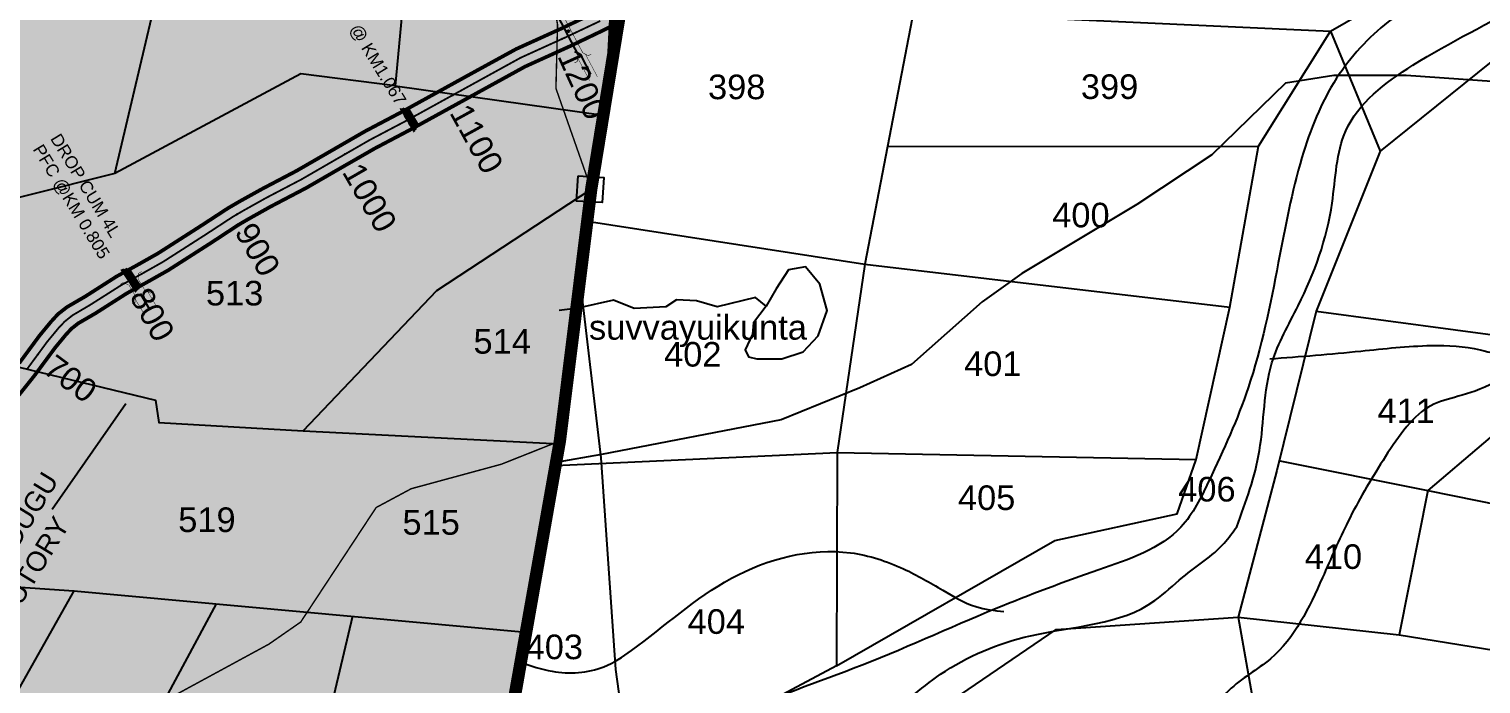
# Model space of a CAD drawing. Header units: inches. Extents: x 200003 to 248779, y 1594258 to 1607376.
# Drawn here: x 204721 to 205901, y 1600527 to 1601060 of the extents above; entities that cross this region are included whole.
import ezdxf
from ezdxf.enums import TextEntityAlignment as Align

# ---------------------------------------------------------------- set-up
doc = ezdxf.new("R2010")
doc.units = ezdxf.units.IN
doc.header["$LTSCALE"] = 15
doc.header["$MEASUREMENT"] = 0
for name, pattern in [('ACAD_ISO02W100', [15, 12, -3]), ('DASHED2', [0.375, 0.25, -0.125]), ('HIDDEN2', [0.1875, 0.125, -0.0625])]:
    doc.linetypes.add(name, pattern=pattern)
for name, color, linetype in [('CANAL1', 7, 'Continuous'), ('CSMark', 72, 'Continuous'), ('PLOTS', 7, 'Continuous'), ('PLOTS NO', 7, 'Continuous'), ('RE REMARKS', 7, 'Continuous'), ('ROADS', 1, 'Continuous'), ('STREAMS', 4, 'Continuous'), ('STRUCTURE', 5, 'Continuous'), ('text2', 7, 'Continuous'), ('VILLAGE BOUNDARY STONES', 1, 'Continuous'), ('VILLAGE BOUNDRY', 5, 'Continuous'), ('WUA-14', 3, 'Continuous')]:
    doc.layers.add(name, color=color, linetype=linetype)
doc.styles.get("Standard").update_dxf_attribs({"font": 'arial.ttf'})
doc.dimstyles.get("Standard").update_dxf_attribs({"dimtxt": 0.18, "dimasz": 0.18, "dimexe": 0.18, "dimexo": 0.0625, "dimgap": 0.09, "dimtad": 0, "dimtih": 1, "dimtoh": 1, "dimdec": 4, "dimzin": 0, "dimdsep": 46, "dimtxsty": 'Standard', "dimcen": 0.09, "dimadec": 0, "dimazin": 0, "dimtfac": 1, "dimtdec": 4, "dimtofl": 0, "dimtmove": 0, "dimatfit": 3, "dimfxl": 1, "dimtolj": 1, "dimtzin": 0, "dimarcsym": 0})

# ---------------------------------------------------------------- blocks, each defined once
blk = doc.blocks.new('DROP')
h = blk.add_hatch()
h.set_pattern_fill('ANSI31', color=1, scale=10, angle=45)
h.set_pattern_definition([(90, (-324.4107, -25.7687), (-1.25, 0), [])])
h.paths.add_polyline_path([(-9.9, -4.3), (-13.8, 4.1), (13.8, 4.1), (10.2, -4.3)])
at = {"layer": 'STRUCTURE', "color": 5, "const_width": 0.49}
blk.add_lwpolyline([(-9.9, -4.3), (-13.8, 4.1), (13.8, 4.1), (10.2, -4.3), (-9.9, -4.3)], dxfattribs=at)
at = {"layer": 'STRUCTURE', "color": 5}
blk.add_circle((0, 0), 1.33, dxfattribs=at)
blk = doc.blocks.new('OT')
at = {"layer": 'STRUCTURE', "color": 190}
for points, const_width in [([(769751.4, 1706595.8), (769729.4, 1706595.8)], 0.5), ([(769775.2, 1706601.8), (769775.2, 1706597.8), (769769.2, 1706593.8), (769761.8, 1706593.8), (769754.4, 1706593.8), (769748.4, 1706597.8), (769748.4, 1706601.8)], 0.5), ([(769761.8, 1706593.8), (769761.8, 1706581)], 2.5), ([(769751.4, 1706579), (769729.4, 1706579)], 0.5), ([(769748.4, 1706573), (769748.4, 1706577), (769754.4, 1706581), (769761.8, 1706581), (769761.8, 1706581), (769761.8, 1706581), (769769.2, 1706581), (769775.2, 1706577), (769775.2, 1706573)], 0.5)]:
    blk.add_lwpolyline(points, dxfattribs=dict(at, const_width=const_width))
at = {"layer": 'STRUCTURE', "color": 0}
blk.add_circle((769761.8, 1706587.4), 1.87, dxfattribs=at)
blk.add_leader([(769732.6, 1706587.4), (769753.8, 1706587.4)], dimstyle='Standard', override={"dimasz": 10, "dimgap": 0.09, "dimtad": 0}, dxfattribs=at)
blk = doc.blocks.new('SLB')
at = {"layer": 'STRUCTURE'}
h = blk.add_hatch(dxfattribs=at)
h.set_pattern_fill('DOTS', color=6, scale=20, angle=320.3722, style=0)
h.set_pattern_definition([(320.372247934, (-159.4327, -72.9564), (1.2786241598, 0.5641323054), [0, -1.25])])
h.paths.add_polyline_path([(769699.5, 1706871.1), (769699.5, 1706861.1), (769729.1, 1706861.1), (769732.1, 1706863.1), (769792.1, 1706863.1), (769795.1, 1706861.1), (769824.7, 1706861.1), (769824.7, 1706871.1), (769795.1, 1706871.1), (769792.1, 1706869.1), (769732.1, 1706869.1), (769729.1, 1706871.1)])
at = {"layer": 'STRUCTURE', "color": 6, "const_width": 0.628}
for points in [[(769726.1, 1706877.1), (769726.1, 1706873.1), (769732.1, 1706869.1), (769792.1, 1706869.1), (769798.1, 1706873.1), (769798.1, 1706877.1)], [(769726.1, 1706855.1), (769726.1, 1706859.1), (769732.1, 1706863.1), (769792.1, 1706863.1), (769798.1, 1706859.1), (769798.1, 1706855.1)]]:
    blk.add_lwpolyline(points, dxfattribs=at)
at = {"layer": 'STRUCTURE', "color": 6, "linetype": 'ACAD_ISO02W100', "ltscale": 0.5, "const_width": 0.5}
for points in [[(769699.5, 1706871.1), (769729.1, 1706871.1)], [(769699.5, 1706861.1), (769729.1, 1706861.1)], [(769795.1, 1706871.1), (769824.7, 1706871.1)], [(769795.1, 1706861.1), (769824.7, 1706861.1)]]:
    blk.add_lwpolyline(points, dxfattribs=at)
at = {"layer": 'STRUCTURE', "color": 6}
blk.add_lwpolyline([(769732.1, 1706863.1), (769792.1, 1706863.1)], dxfattribs=at)
blk.add_lwpolyline([(769732.1, 1706863.1), (769792.1, 1706863.1)], dxfattribs=at)
at = {"layer": 'STRUCTURE', "color": 0}
blk.add_circle((769762.1, 1706866.1), 1.24, dxfattribs=at)
for points in [[(769703.8, 1706866), (769726.7, 1706866)], [(769818.6, 1706865.8), (769795.7, 1706865.8)]]:
    blk.add_leader(points, dimstyle='Standard', override={"dimasz": 10, "dimgap": 0.09, "dimtad": 0}, dxfattribs=at)

msp = doc.modelspace()

# ---------------------------------------------------------------- hatches: boundary and pattern name
at = {"layer": 'PLOTS NO', "true_color": 0x58ba48}
h = msp.add_hatch(dxfattribs=at)
h.set_pattern_fill('ANSI31', color=85)
h.set_pattern_definition([(45, (0, 0), (-0.088388347648, 0.088388347648), [])])
h.paths.add_polyline_path([(205100.3, 1600433.1), (204948.4, 1600433.3), (204782.5, 1600424.3), (204654.4, 1600420.8), (204534.1, 1600417.6), (204532.6, 1600473), (204606.5, 1600482), (204650.4, 1600610.2), (204535.4, 1600636.5), (204566.7, 1600659.7), (204346.3, 1600681.2), (204028.6, 1600713.6), (204121.8, 1601074.1), (203790.8, 1601130.3), (203795.7, 1601147.6), (203799.4, 1601158.4), (203802.4, 1601164.2), (203808.5, 1601174), (203813, 1601183.7), (203819.1, 1601187.2), (203824.5, 1601193.3), (203829.3, 1601196.8), (203832.4, 1601201.3), (203834.5, 1601204.7), (203840.4, 1601219.2), (203842.7, 1601229.3), (203844.3, 1601236.3), (203846.1, 1601243.6), (203847.7, 1601246.6), (203851, 1601249.6), (203853.1, 1601253.4), (203896, 1601284.4), (203908.2, 1601291.2), (203951.5, 1601334.5), (203949.3, 1601467.2), (203971, 1601574.3), (203975.3, 1601668.5), (204103.3, 1601632.2), (204160.9, 1601720.9), (204131.3, 1601728.1), (204141.2, 1601734.1), (204151.6, 1601740.8), (204160.3, 1601745.3), (204172.6, 1601752.7), (204180, 1601759.4), (204185.6, 1601765.2), (204190.6, 1601773.7), (204191.2, 1601781.5), (204192.7, 1601785.7), (204195.1, 1601788.9), (204198, 1601789.2), (204201.9, 1601789.2), (204205.8, 1601789.2), (204210.9, 1601788.9), (204216.3, 1601788.3), (204222.7, 1601789.1), (204226.6, 1601791.5), (204229.5, 1601793.2), (204231.8, 1601794.4), (204238.2, 1601796.3), (204240.5, 1601797.7), (204242.9, 1601798.8), (204244.8, 1601799.7), (204246.6, 1601800.6), (204260.9, 1601803.3), (204269.8, 1601811.9), (204278.6, 1601819.9), (204288.7, 1601829.6), (204292.1, 1601835.9), (204301.6, 1601844.9), (204304.7, 1601848.5), (204313.2, 1601854.9), (204317.4, 1601860.8), (204320, 1601865.5), (204328.3, 1601881), (204334, 1601886.7), (204341.5, 1601887.7), (204348.6, 1601888.3), (204358.1, 1601887.5), (204365, 1601887.6), (204370.3, 1601887.2), (204378.1, 1601886.8), (204385.1, 1601886.6), (204390.6, 1601886.4), (204404.4, 1601886.4), (204413.6, 1601886.5), (204423.9, 1601887.2), (204475.1, 1601889.5), (204496.8, 1601898.9), (204505.8, 1601906.3), (204519.4, 1601915.9), (204534.2, 1601915.9), (204547.8, 1601908.9), (204559.6, 1601905.3), (204571, 1601898.5), (204583, 1601889.8), (204587.2, 1601902.7), (204592.1, 1601918), (204602.4, 1601949.8), (204605.6, 1601959.6), (204610.6, 1601975.2), (204642.4, 1602073.5), (204682, 1602196.2), (204702.2, 1602258.3), (204707.3, 1602284.2), (204840.9, 1602245.5), (204907.7, 1602226.8), (204925.2, 1602104.4), (205101.7, 1602032.3), (205081.8, 1602000.8), (205158.8, 1601940.1), (205164.7, 1601877.4), (205178.9, 1601836.5), (205168.2, 1601806.6), (205147.7, 1601749.6), (205130.9, 1601725), (205139.6, 1601687.1), (205165.6, 1601661.5), (205200.7, 1601626.9), (205180.5, 1601515.3), (205270.1, 1601469.7), (205260.1, 1601413.3), (205250.7, 1601351.5), (205238.1, 1601328.4), (205229.2, 1601295.8), (205221.8, 1601261.7), (205215, 1601219.1), (205208.7, 1601169.2), (205203.4, 1601137.2), (205196, 1601106.2), (205192.3, 1601033.8), (205177.6, 1600929.6), (205151.7, 1600722.5)])

# ---------------------------------------------------------------- linework, layer by layer
at = {"layer": 'CANAL1', "color": 200, "const_width": 3}
for points in [[(204712.7, 1600788), (204729.2, 1600810.4), (204738.7, 1600821.9), (204744.3, 1600828), (204751.6, 1600833.7), (204766.4, 1600842.3), (204791.9, 1600858.6), (204808.1, 1600867.5), (204825.6, 1600877.4), (204860.1, 1600899.5), (204882.3, 1600914), (204891, 1600919.1), (204909.5, 1600929.4), (204938.2, 1600944.5), (204964.9, 1600959.9), (204993.8, 1600976.6), (205022.8, 1600991.9), (205078.1, 1601022.4), (205116.6, 1601043.5), (205154.1, 1601060.5), (205181.3, 1601073.5)], [(204685.6, 1600728.3), (204725.4, 1600778.3), (204741.9, 1600800.6), (204750.8, 1600811.4), (204755.2, 1600816.1), (204760.6, 1600820.4), (204774.7, 1600828.6), (204800.1, 1600844.8), (204815.9, 1600853.5), (204833.8, 1600863.6), (204868.8, 1600886), (204890.7, 1600900.4), (204898.9, 1600905.2), (204917.1, 1600915.4), (204945.9, 1600930.5), (204972.9, 1600946.1), (205001.6, 1600962.6), (205030.4, 1600977.8), (205085.8, 1601008.3), (205123.8, 1601029.2), (205160.8, 1601046), (205188.4, 1601059.2), (205198.5, 1601064.4)]]:
    msp.add_lwpolyline(points, dxfattribs=at)
at = {"layer": 'CANAL1', "color": 1, "linetype": 'HIDDEN2', "ltscale": 4, "const_width": 1.5}
msp.add_lwpolyline([(204719.1, 1600783.2), (204735.5, 1600805.5), (204744.7, 1600816.6), (204749.8, 1600822), (204756.1, 1600827), (204770.5, 1600835.5), (204796, 1600851.7), (204812, 1600860.5), (204829.7, 1600870.5), (204864.5, 1600892.8), (204886.5, 1600907.2), (204894.9, 1600912.1), (204913.3, 1600922.4), (204942.1, 1600937.5), (204968.9, 1600953), (204997.7, 1600969.6), (205026.6, 1600984.8), (205081.9, 1601015.3), (205120.2, 1601036.4), (205157.4, 1601053.3), (205184.9, 1601066.3)], dxfattribs=at)
at = {"layer": 'PLOTS'}
for points in [[(205035.4, 1601334.7), (205033.1, 1601172.7), (205018.2, 1601013.7), (205187.4, 1600989.8)], [(204790.4, 1600942.2), (204845.4, 1601175.5)], [(205148.5, 1600704.8), (205377.4, 1600715.5), (205669.2, 1600709.7), (205696.6, 1600833.6), (205719.7, 1600964.6), (205778.4, 1601058.1), (205896.7, 1601126.3), (205991.3, 1601177.7)], [(206174.8, 1601143), (206149.8, 1601088.1), (205987.9, 1601097), (205818.8, 1600960.5)], [(205208.9, 1601121.2), (205439.7, 1601073.5), (205778.4, 1601058.1)], [(205441.1, 1601082.3), (205418.3, 1600964.2), (205399.9, 1600868.7), (205377.4, 1600715.5), (205377, 1600542.1), (205205, 1600450.2), (205094.7, 1600412.8)], [(205778.4, 1601058.1), (205818.8, 1600960.5), (205766.7, 1600830.3), (205734.6, 1600700.8), (205703.4, 1600581.7), (205720, 1600486.4), (205598.5, 1600411.5), (205592.8, 1600350)], [(206692.7, 1601033.7), (206480.9, 1601033.4), (206388.3, 1601038.9), (206363.3, 1600999.4), (206136.2, 1600994.2), (206011.7, 1600943.1), (205993.2, 1600799.9), (205857.3, 1600684.6), (205834.1, 1600567.1)], [(205018.2, 1601013.7), (204941.7, 1601023.2), (204790.4, 1600942.2), (204648.8, 1600906.7)], [(205418.3, 1600964.2), (205719.7, 1600964.6)], [(204943.6, 1600733), (205052, 1600847.1), (205177.6, 1600929.6)], [(205174.3, 1600903.5), (205399.9, 1600868.7), (205696.6, 1600833.6)], [(205766.7, 1600830.3), (205993.2, 1600799.9), (206147.5, 1600799.4), (206420.1, 1600802.9), (206707.6, 1600855.6)], [(204650.4, 1600610.2), (204703.9, 1600787.1), (204823.4, 1600758), (204826.1, 1600739.9), (204943.6, 1600733), (205151.6, 1600722.5)], [(205377, 1600542.1), (205554.4, 1600643.8), (205653.7, 1600665.6), (205669.2, 1600709.7)], [(205737.1, 1600708.7), (205857.3, 1600684.6), (205994.9, 1600656.7), (206275.8, 1600633.9), (206389.4, 1600633.5), (206499.9, 1600635.2), (206604.8, 1600647), (206586.2, 1600583.2), (206650.1, 1600548.2)], [(204650.4, 1600610.2), (204757.1, 1600603), (204654.4, 1600420.8)], [(204757.1, 1600603), (205124.5, 1600569.4)], [(204872.8, 1600592.4), (204782.5, 1600424.3)], [(204983.6, 1600582.3), (204948.4, 1600433.3)], [(205381.9, 1600350.8), (205379.1, 1600453.4), (205448.1, 1600498.4), (205555.4, 1600571.6), (205703.4, 1600581.7), (205834.1, 1600567.1), (205951.1, 1600548.3), (205938.8, 1600431.2), (205921.2, 1600308.1)]]:
    msp.add_lwpolyline(points, dxfattribs=at)
at = {"layer": 'ROADS', "const_width": 1.19}
for points in [[(205179.9, 1601502.7), (205151.1, 1601224.2), (205142.7, 1601109.3), (205150.2, 1601063.2), (205148.9, 1601011.5), (205177.6, 1600929.6)], [(204163.5, 1600300.4), (204279.6, 1600338.7), (204370.6, 1600386), (204407.1, 1600419.9), (204516.7, 1600433.9), (204563.8, 1600439.9), (204608.7, 1600453.8), (204658.1, 1600479), (204688.3, 1600487.6), (204774.7, 1600499.2), (204830.2, 1600513.2), (204915.6, 1600559.6), (204941.5, 1600577.6), (205002.8, 1600670.7), (205031.3, 1600686), (205104.5, 1600705.9), (205152.1, 1600724.8)]]:
    msp.add_lwpolyline(points, dxfattribs=at)
at = {"layer": 'ROADS'}
for points in [[(206533.5, 1600944), (206488.1, 1600941.9), (206459.8, 1600953.1), (206234.3, 1600974.2), (206168.7, 1600985.2), (206159.3, 1600997.7), (206108.5, 1601003.5), (205967.3, 1601013.1), (205839.9, 1601022), (205781.1, 1601022), (205741.7, 1601015.8), (205682, 1600957.5), (205620.9, 1600917.2), (205527.4, 1600861.1), (205495.3, 1600838), (205437.9, 1600787), (205395.9, 1600767.9), (205332, 1600742), (205185.8, 1600713.7), (205148.9, 1600707.3)], [(205168.4, 1600856), (205185.3, 1600711.2), (205197.2, 1600539.1), (205205.8, 1600478.2), (205207.1, 1600387.2), (205199.9, 1600361.8)]]:
    msp.add_lwpolyline(points, dxfattribs=at)
at = {"layer": 'STREAMS'}
for points in [[(205308.5, 1600811.6), (205302.8, 1600798.9), (205305.3, 1600793.2), (205312.1, 1600791.7), (205332.6, 1600791.7), (205349.8, 1600797.3), (205361.9, 1600810.2), (205369.2, 1600830.8), (205363.3, 1600852.3), (205351.8, 1600866.3), (205337.8, 1600863.9), (205327.8, 1600848.4), (205319.8, 1600834.5), (205309.5, 1600820.8), (205308.5, 1600811.6)], [(205319.8, 1600834.5), (205311.1, 1600841.6), (205280, 1600834), (205263.1, 1600838.8), (205246.9, 1600839.5), (205238.2, 1600834), (205212.6, 1600832.6), (205195.6, 1600839.2), (205166.7, 1600832.9), (205151.5, 1600830.9)]]:
    msp.add_lwpolyline(points, dxfattribs=at)
for points in [[(207756.1, 1602562.3), (207679, 1602551.6), (207600.3, 1602556.9), (207548.6, 1602561.7), (207520.8, 1602563.7), (207454.3, 1602556.6), (207423.2, 1602551.8), (207384.8, 1602536.6), (207332.3, 1602463.7), (207315.7, 1602410.7), (207322.2, 1602346.5), (207332.3, 1602306), (207332.9, 1602237), (207279.1, 1602154.8), (207252.5, 1602077), (207248.4, 1602002), (207273.2, 1601907.3), (207262.5, 1601790.1), (207260.1, 1601708.1), (207270.7, 1601654.3), (207287.9, 1601634.6), (207337.7, 1601568), (207360, 1601526.8), (207374.8, 1601504.8), (207336.1, 1601430.6), (207281.6, 1601400.4), (207197.1, 1601391.2), (207103.3, 1601387), (207037.8, 1601360.9), (206923, 1601315.6), (206837.1, 1601272.3), (206783.8, 1601247.3), (206729.3, 1601226.4), (206614.6, 1601223.6), (206498.3, 1601210.7), (206377.4, 1601192), (206303.2, 1601161.9), (206235.4, 1601145.7), (206173.5, 1601135.8), (206121.6, 1601151.2), (206052.6, 1601164.4), (205944.9, 1601141.5), (205893.8, 1601109), (205825.3, 1601065.6), (205783.3, 1601019.7), (205755.1, 1600955.3), (205735.9, 1600869.6), (205711.4, 1600768.1), (205679.7, 1600692.7), (205656.8, 1600654.8), (205590.1, 1600620), (205506.5, 1600588.5), (205390.5, 1600539.7), (205286.8, 1600496.1), (205203.7, 1600437.8), (205145.1, 1600407.6), (205100.5, 1600397.6)], [(205702.1, 1600655.1), (205720.6, 1600717), (205730.7, 1600788.3), (205752.1, 1600834.8), (205779.6, 1600918.3), (205790.7, 1600977), (205845.2, 1601030.3), (205937.3, 1601082.4), (205999.4, 1601114.7), (206067.5, 1601114.9), (206195.5, 1601106.6), (206260.7, 1601114.5), (206337.8, 1601140.4), (206395.7, 1601151.8), (206576, 1601166.3), (206678.3, 1601167.7), (206751, 1601196.9), (206800.1, 1601219.7), (206938.5, 1601263.6), (207011.6, 1601277.7), (206910.5, 1601219.1), (206869.4, 1601154.7), (206806.5, 1601087), (206731.6, 1601008.3), (206639.5, 1600971.3), (206539.3, 1600946.8), (206464.3, 1600906.8), (206295.2, 1600934), (206160.6, 1600949.1), (206057, 1600956.4), (205997.7, 1600974.5), (205994.4, 1600925.1), (205972.9, 1600878.8), (205969.5, 1600827.7)], [(205729, 1600791.6), (205803, 1600797.9), (205860.2, 1600802.4), (205899.9, 1600799), (205926.6, 1600795.1), (205946.5, 1600798.7), (205907.8, 1600770.4), (205857.3, 1600752.1), (205821, 1600709), (205792.6, 1600659.5), (205771.8, 1600613.7), (205729.6, 1600547.8), (205695.8, 1600522), (205668.8, 1600487.4), (205603.2, 1600442), (205553.7, 1600384.6), (205520.5, 1600358.6), (205497.4, 1600350.7)], [(205348.6, 1600342.3), (205350.9, 1600379.2), (205348.7, 1600407.6), (205357.7, 1600431.3), (205362, 1600461.6), (205411, 1600498.5), (205461.4, 1600535.1), (205534.5, 1600566.4), (205635.6, 1600595), (205658.3, 1600614.1), (205691.9, 1600641.7), (205702.1, 1600655.1)]]:
    msp.add_spline(points, degree=3, dxfattribs=at)
msp.add_open_spline([(205120.2, 1600545.2), (205128.5, 1600541.9), (205150.3, 1600534.6), (205184.1, 1600536.5), (205231.3, 1600568.2), (205285.8, 1600619.8), (205371.3, 1600642.4), (205429.5, 1600623.3), (205461.4, 1600604.7), (205487.5, 1600589.1), (205505.2, 1600587), (205513, 1600586.1)], degree=3, knots=[11.47411, 11.47411, 11.47411, 11.47411, 38.183264, 80.41859, 106.602834, 206.69404, 305.693438, 350.762094, 387.006859, 416.904475, 440.141996, 440.141996, 440.141996, 440.141996], dxfattribs=at)
at = {"layer": 'text2', "color": 3, "linetype": 'Continuous'}
for p in [(205159, 1601058, 16), (205028, 1600992, 15), (204802, 1600861, 14)]:
    msp.add_point(p, dxfattribs=at)
at = {"layer": 'text2', "color": 2, "linetype": 'Continuous'}
for p in [(205153.9, 1601051.7), (205065, 1601006), (204977.4, 1600957.9), (204890, 1600909.3), (204805, 1600856.6), (204727.9, 1600795.1)]:
    msp.add_point(p, dxfattribs=at)
at = {"layer": 'VILLAGE BOUNDARY STONES'}
msp.add_lwpolyline([(205167, 1600940.3), (205187.8, 1600939), (205186.5, 1600918.6), (205165.7, 1600919.9)], close=True, dxfattribs=at)
at = {"layer": 'VILLAGE BOUNDRY', "linetype": 'DASHED2', "ltscale": 8}
msp.add_lwpolyline([(203086.2, 1599444.2, 10, 10, 0), (203366.7, 1599523.1, 10, 10, 0), (203571.6, 1599625.3, 10, 10, 0), (203791.1, 1599689.2, 10, 10, 0), (204060.3, 1599886.8, 10, 10, 0), (204282.8, 1600002.6, 10, 10, 0), (204286.1, 1600064.3, 10, 10, 0), (204752.3, 1600223.1, 10, 10, 0), (205100.3, 1600433.1, 10, 10, 0), (205102.8, 1600444.9, 10, 10, 0), (205152.1, 1600724.8, 10, 10, 0), (205177.6, 1600929.6, 10, 10, 0), (205214.8, 1601157.2, 10, 10, 0), (205270.1, 1601469.7, 10, 10, 0), (205315.9, 1601679.7, 10, 10, 0), (205437.5, 1602144.3, 10, 10, 0), (205465.8, 1602265.1, 10, 10, 0), (205501.1, 1602412.9, 10, 10, 0), (205551.2, 1602636.9, 10, 10, 0), (205643, 1602956.8, 10, 10, 0), (205764.4, 1603365.2, 10, 10, 0)], format="xyseb", dxfattribs=at)
at = {"layer": 'VILLAGE BOUNDRY', "color": 5, "linetype": 'DASHED2', "ltscale": 8}
msp.add_lwpolyline([(205102.8, 1600447.1, 10, 10, 0), (205152.1, 1600724.8, 10, 10, 0), (205177.6, 1600929.6, 10, 10, 0), (205214.8, 1601157.2, 10, 10, 0), (205270.1, 1601469.7, 10, 10, 0), (205315.9, 1601679.7, 10, 10, 0), (205437.5, 1602144.3, 10, 10, 0), (205465.8, 1602265.1, 10, 10, 0), (205501.1, 1602412.9, 10, 10, 0), (205551.2, 1602636.9, 10, 10, 0), (205643, 1602956.8, 10, 10, 0), (205764.4, 1603365.2, 10, 10, 0)], format="xyseb", dxfattribs=at)
at = {"layer": 'WUA-14', "color": 17, "const_width": 4}
msp.add_lwpolyline([(205196, 1601106.2), (205192.3, 1601033.8), (205177.6, 1600929.6), (205151.7, 1600722.5), (205100.3, 1600433.1)], dxfattribs=at)
at = {"layer": 'WUA-14', "const_width": 3}
msp.add_lwpolyline([(205196, 1601106.2), (205192.3, 1601033.8), (205177.6, 1600929.6), (205151.7, 1600722.5), (205100.3, 1600433.1)], dxfattribs=at)

# ---------------------------------------------------------------- block references
for p, xscale, yscale, zscale, rotation in [((205030.6, 1600987), 0.8, 0.8, 0.8, 120.6314793015025), ((204804, 1600856.6, 14), 0.7999999999999999, 0.7999999999999999, 0.7999999999999999, 123.5535087009804)]:
    msp.add_blockref('DROP', p, dxfattribs=dict(xscale=xscale, yscale=yscale, zscale=zscale, rotation=rotation))
at = {"layer": 'STRUCTURE', "color": 0, "xscale": 0.7, "yscale": 0.7, "zscale": 0.7}
for name, p, rotation in [('SLB', (-1103001.2, 1519692.4, 16), 297.8335405695378), ('OT', (1506825.4, 1749808.8), 120.8045525185911)]:
    msp.add_blockref(name, p, dxfattribs=dict(at, rotation=rotation))

# ---------------------------------------------------------------- texts
at = {"layer": 'CSMark', "color": 1}
for s, rotation, p in [('1200', 294.4603, (205158.4, 1601041.7)), ('1100', 298.8693, (205070.3, 1600996.4)), ('1000', 299.997, (204982.9, 1600948.3)), ('900', 299.9781, (204895.5, 1600899.7)), ('800', 298.8261, (204810.3, 1600847)), ('700', 323.5715, (204736.7, 1600788.6))]:
    msp.add_text(s, height=19, rotation=rotation, dxfattribs=at).set_placement(p, align=Align.MIDDLE_LEFT)
at = {"layer": 'PLOTS NO'}
for s, p in [('398', (205295.8, 1601012.7)), ('399', (205598.8, 1601012.9)), ('400', (205575.5, 1600908.5)), ('suvvayuikunta', (205264.3, 1600817.2)), ('402', (205260.1, 1600795.3)), ('401', (205503.9, 1600787.6)), ('411', (205839.8, 1600749.3)), ('406', (205677.9, 1600685.6)), ('405', (205498.9, 1600678.7)), ('410', (205780.7, 1600630.8)), ('404', (205279.2, 1600578)), ('403', (205147.6, 1600557.4))]:
    msp.add_text(s, height=20, dxfattribs=at).set_placement(p, align=Align.MIDDLE_CENTER)
for s, p in [('513', (204864.5, 1600835)), ('514', (205081.9, 1600795.8)), ('519', (204842, 1600650.8)), ('515', (205024.2, 1600648.6))]:
    msp.add_text(s, height=20, dxfattribs=at).set_placement(p)
at = {"layer": 'STRUCTURE', "color": 5, "attachment_point": 1, "bg_fill": 1, "box_fill_scale": 1.1, "bg_fill_color": 7, "bg_fill_true_color": 16777215, "bg_fill_transparency": 0}
for s, insert, char_height, width, rotation in [('DROP @ KM1.067', (204966.4, 1601102.9), 10, 117.651, 301.3837), ('DROP CUM 4L PFC @KM 0.805', (204746.2, 1600975.9), 10, 117.635, 301.3837), ('{\\C1;GUNDLAMADUGU DISTRIBUTORY }', (204631.2, 1600537.1), 16, 285.687, 58.5282)]:
    msp.add_mtext(s, dxfattribs=dict(at, insert=insert, char_height=char_height, width=width, rotation=rotation))

# ---------------------------------------------------------------- leaders
at = {"layer": 'RE REMARKS', "color": 1}
msp.add_leader([(204799.3, 1600755.1), (204739.5, 1600669)], dimstyle='Standard', override={"dimasz": 50}, dxfattribs=at)

doc.saveas('drawing.dxf')
